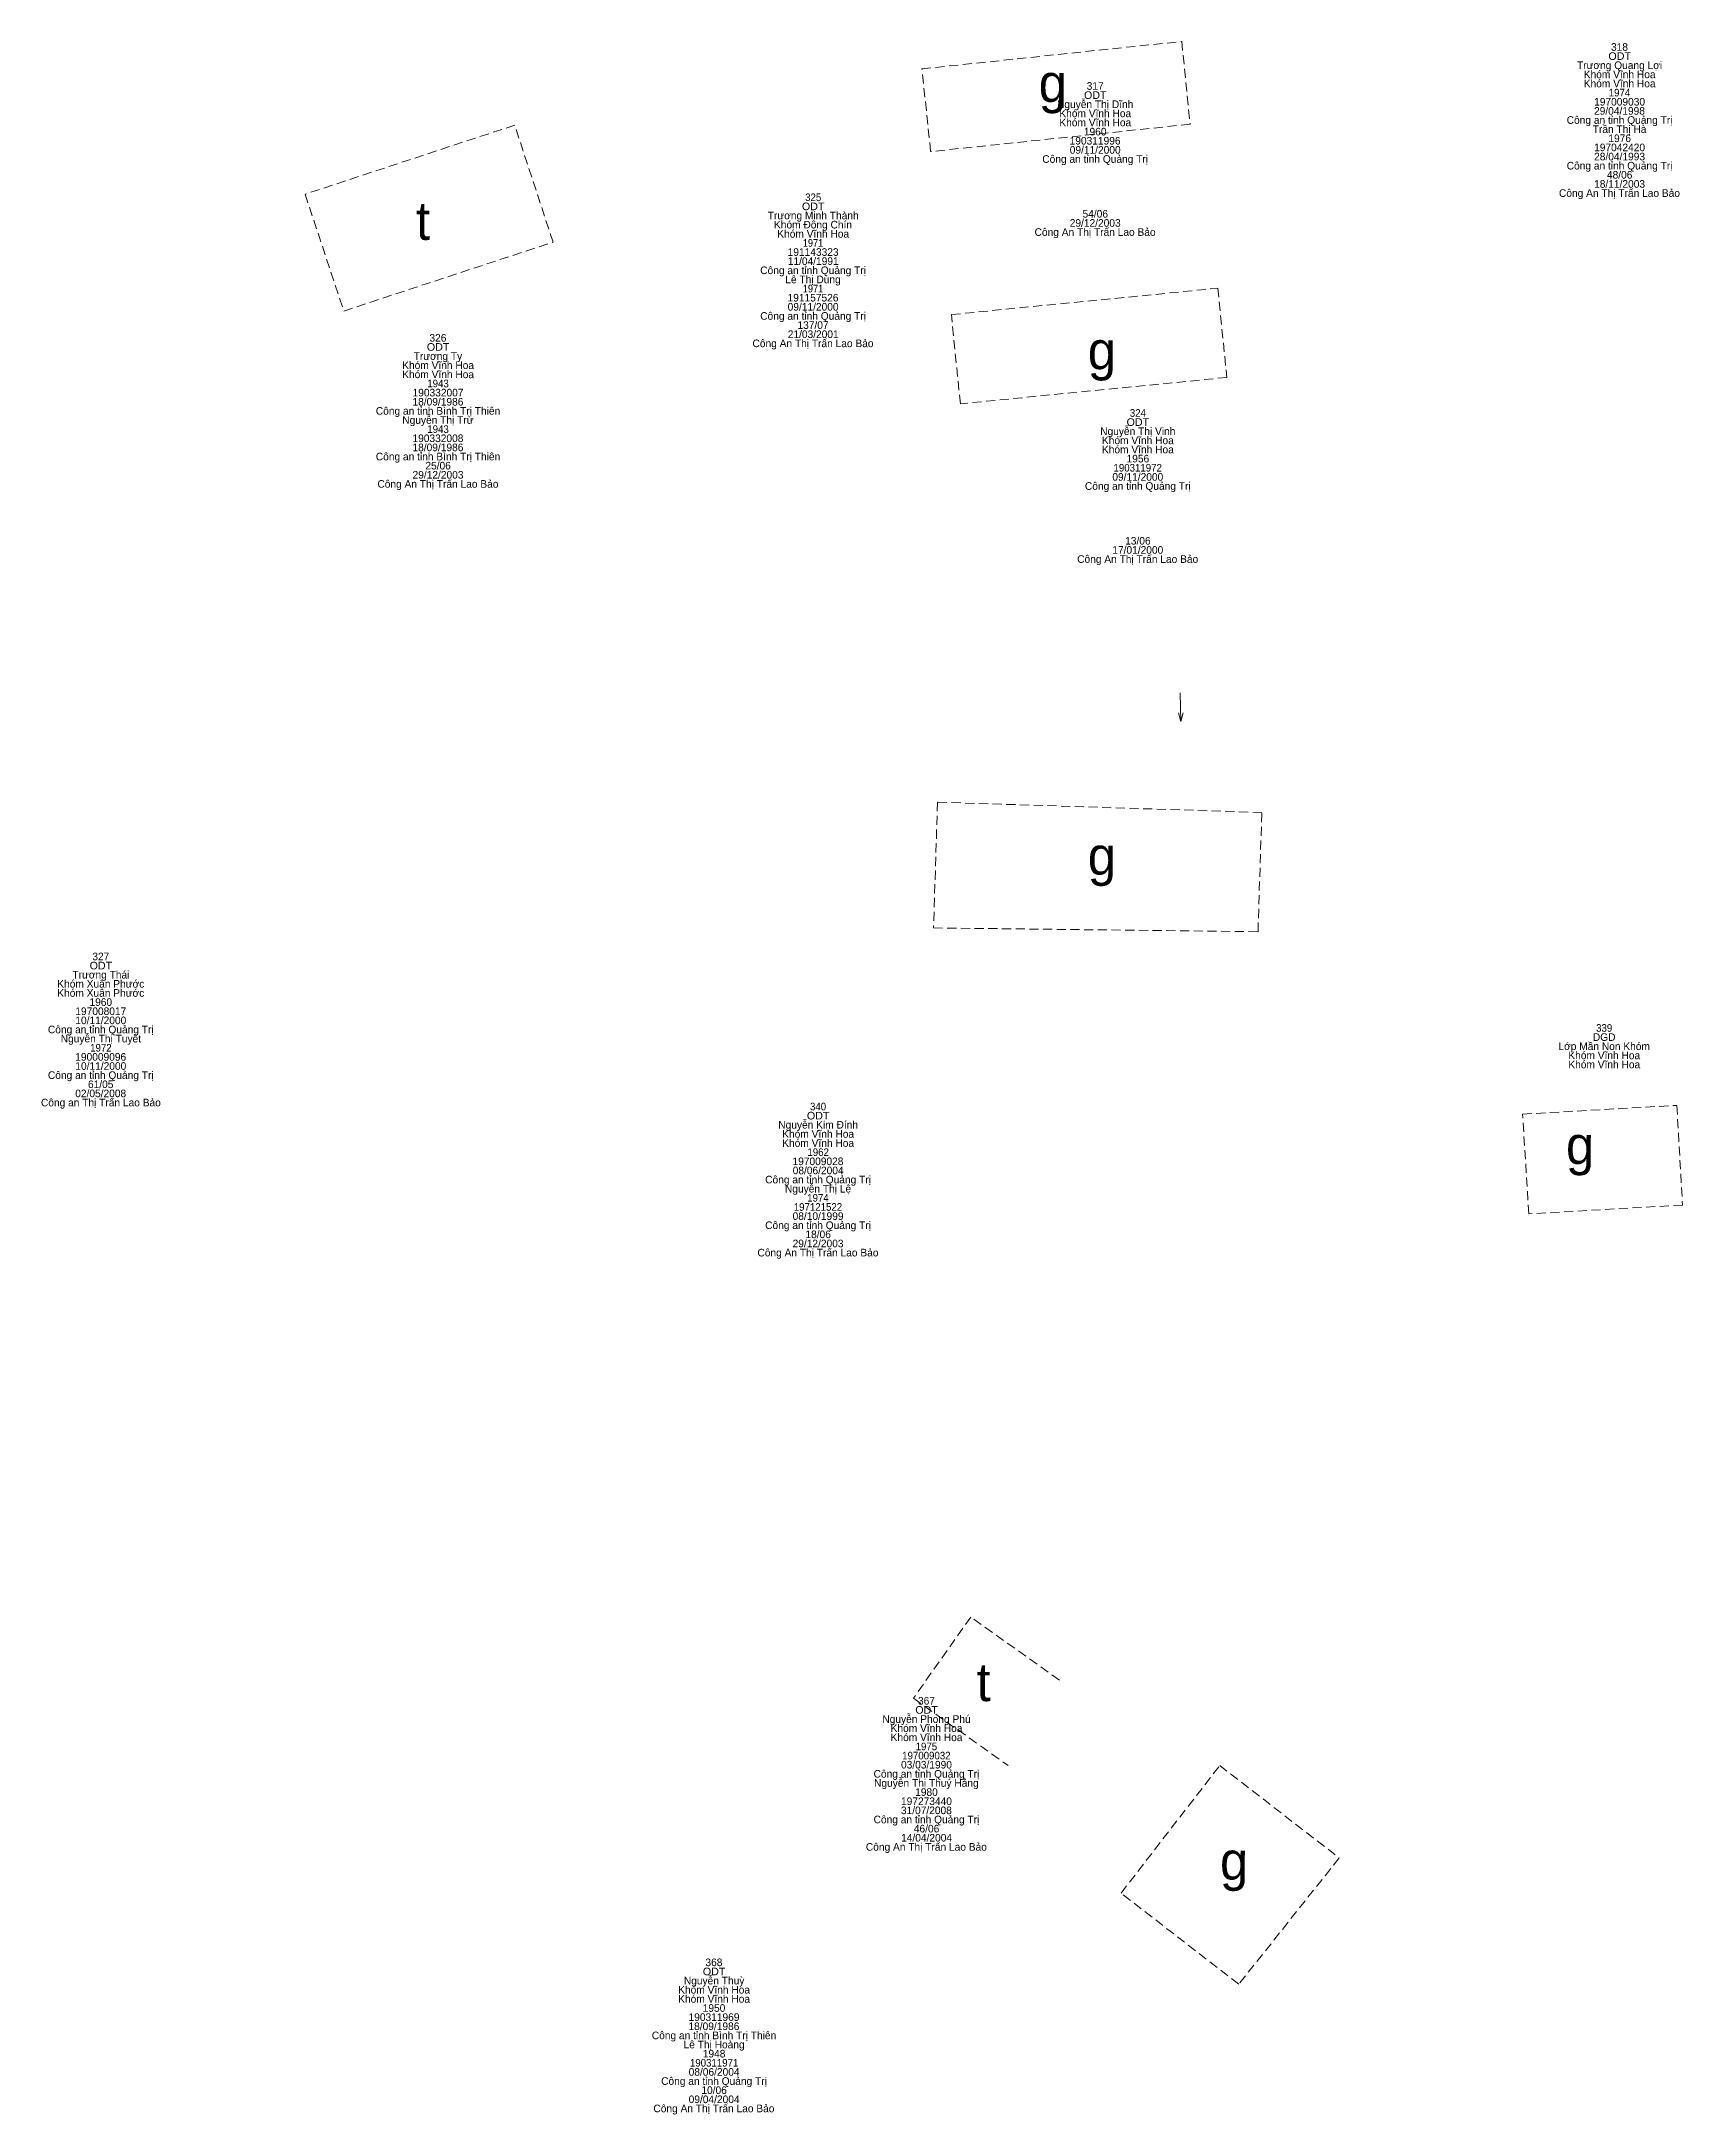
# Model space of a CAD drawing. Header units: metres. Extents: x 537497 to 538007, y 1836993 to 1837512.
# Drawn here: x 537758.8 to 537845.1, y 1837020.3 to 1837129.3 of the extents above; entities that cross this region are included whole.
import ezdxf
from ezdxf.enums import TextEntityAlignment as Align

# ---------------------------------------------------------------- set-up
doc = ezdxf.new("R2010")
doc.units = ezdxf.units.M
doc.header["$LTSCALE"] = 0.16
doc.linetypes.add('MEDIUM_DASHED', pattern=[4.5, 3, -1.5])
doc.layers.add('14', color=7, linetype='MEDIUM_DASHED', lineweight=13)
doc.layers.add('16', color=7, linetype='Continuous', lineweight=13)
doc.layers.add('15', color=7, linetype='Continuous')

msp = doc.modelspace()

# ---------------------------------------------------------------- linework, layer by layer
at = {"layer": '14'}
for points in [[(537805.12, 1837127.83), (537818.78, 1837129.27), (537819.22, 1837124.92), (537805.58, 1837123.48)], [(537783.71, 1837124.87), (537772.69, 1837121.24), (537774.73, 1837115.1), (537785.73, 1837118.72)], [(537806.67, 1837114.91), (537820.68, 1837116.3), (537821.15, 1837111.61), (537807.14, 1837110.22)], [(537805.73, 1837082.67), (537822.79, 1837082.47), (537822.99, 1837088.74), (537805.94, 1837089.28)], [(537837.03, 1837067.64), (537836.7, 1837072.88), (537844.81, 1837073.34), (537845.11, 1837068.1)], [(537820.78, 1837038.64), (537827.06, 1837033.78), (537821.78, 1837027.14), (537815.59, 1837031.93)]]:
    msp.add_lwpolyline(points, close=True, dxfattribs=at)
msp.add_lwpolyline([(537812.35, 1837043.13), (537807.69, 1837046.44), (537804.67, 1837042.17), (537809.65, 1837038.64)], dxfattribs=at)
at = {"layer": '16'}
msp.add_line((537818.74, 1837093.52), (537818.61, 1837093.98), dxfattribs=at)
msp.add_lwpolyline([(537818.7, 1837095.02), (537818.74, 1837093.52), (537818.85, 1837093.97)], dxfattribs=at)

# ---------------------------------------------------------------- texts
at = {"layer": '15'}
for s, width, p in [('ODT', 1.05, (537841.805, 1837128.3)), ('ODT', 1.05, (537814.235, 1837126.25)), ('1974', 0.95, (537841.795, 1837126.38)), ('ODT', 1.05, (537799.405, 1837120.4)), ('325', 0.95, (537799.405, 1837120.88)), ('1971', 0.9, (537799.395, 1837118.48)), ('1971', 0.9, (537799.395, 1837116.08)), ('ODT', 1.05, (537779.685, 1837113.01)), ('1943', 0.95, (537779.68, 1837111.09)), ('324', 0.95, (537816.475, 1837109.54)), ('1943', 0.95, (537779.68, 1837108.69)), ('ODT', 1.05, (537816.475, 1837109.06)), ('190311972', 0.95, (537816.465, 1837106.66)), ('ODT', 1.05, (537761.955, 1837080.49)), ('339', 0.95, (537840.99, 1837077.21)), ('1972', 0.95, (537761.955, 1837076.17)), ('ODT', 1.05, (537799.665, 1837072.6)), ('340', 0.95, (537799.66, 1837073.08)), ('1962', 0.95, (537799.665, 1837070.68)), ('1974', 0.95, (537799.655, 1837068.28)), ('197121522', 0.95, (537799.655, 1837067.8)), ('ODT', 1.05, (537805.365, 1837041.36)), ('197009032', 0.95, (537805.355, 1837038.96)), ('1975', 0.95, (537805.355, 1837039.44)), ('ODT', 1.05, (537794.195, 1837027.61)), ('190311971', 0.95, (537794.195, 1837022.81))]:
    msp.add_text(s, height=0.4, dxfattribs=dict(at, width=width)).set_placement(p, align=Align.CENTER)
for s, p in [('318', (537841.795, 1837128.78)), ('Trương Quang Lợi', (537841.8, 1837127.82)), ('Khóm Vĩnh Hoa', (537841.805, 1837127.34)), ('Khóm Vĩnh Hoa', (537841.805, 1837126.86)), ('Nguyễn Thị Dĩnh', (537814.23, 1837125.77)), ('317', (537814.23, 1837126.73)), ('197009030', (537841.8, 1837125.9)), ('Khóm Vĩnh Hoa', (537814.235, 1837125.29)), ('Khóm Vĩnh Hoa', (537814.235, 1837124.81)), ('Công an tỉnh Quảng Trị', (537841.8, 1837124.94)), ('29/04/1998', (537841.795, 1837125.42)), ('190311996', (537814.225, 1837123.85)), ('1960', (537814.23, 1837124.33)), ('Trần Thị Hà', (537841.8, 1837124.46)), ('1976', (537841.805, 1837123.98)), ('Công an tỉnh Quảng Trị', (537814.23, 1837122.89)), ('09/11/2000', (537814.23, 1837123.37)), ('Công an tỉnh Quảng Trị', (537841.8, 1837122.54)), ('28/04/1993', (537841.8, 1837123.02)), ('197042420', (537841.8, 1837123.5)), ('18/11/2003', (537841.8, 1837121.58)), ('48/06', (537841.805, 1837122.06)), ('Công An Thị Trấn Lao Bảo', (537841.795, 1837121.1)), ('Trương Minh Thành', (537799.405, 1837119.92)), ('Khóm Đông Chín', (537799.395, 1837119.44)), ('29/12/2003', (537814.23, 1837119.53)), ('54/06', (537814.235, 1837120.01)), ('Khóm Vĩnh Hoa', (537799.405, 1837118.96)), ('Công An Thị Trấn Lao Bảo', (537814.225, 1837119.05)), ('Công an tỉnh Quảng Trị', (537799.4, 1837117.04)), ('191143323', (537799.4, 1837118)), ('11/04/1991', (537799.405, 1837117.52)), ('Lê Thị Dung', (537799.395, 1837116.56)), ('09/11/2000', (537799.4, 1837115.12)), ('191157526', (537799.395, 1837115.6)), ('Công an tỉnh Quảng Trị', (537799.4, 1837114.64)), ('137/07', (537799.395, 1837114.16)), ('326', (537779.675, 1837113.49)), ('Công An Thị Trấn Lao Bảo', (537799.395, 1837113.2)), ('21/03/2001', (537799.405, 1837113.68)), ('Khóm Vĩnh Hoa', (537779.685, 1837112.05)), ('Khóm Vĩnh Hoa', (537779.685, 1837111.57)), ('Trương Ty', (537779.675, 1837112.53)), ('190332007', (537779.68, 1837110.61)), ('Công an tỉnh Bình Trị Thiên', (537779.68, 1837109.65)), ('18/09/1986', (537779.675, 1837110.13)), ('Nguyễn Thị Trừ', (537779.675, 1837109.17)), ('Nguyễn Thị Vinh', (537816.47, 1837108.58)), ('Công an tỉnh Bình Trị Thiên', (537779.68, 1837107.25)), ('190332008', (537779.675, 1837108.21)), ('18/09/1986', (537779.675, 1837107.73)), ('Khóm Vĩnh Hoa', (537816.475, 1837108.1)), ('Khóm Vĩnh Hoa', (537816.475, 1837107.62)), ('29/12/2003', (537779.68, 1837106.29)), ('25/06', (537779.685, 1837106.77)), ('09/11/2000', (537816.47, 1837106.18)), ('1956', (537816.475, 1837107.14)), ('Công An Thị Trấn Lao Bảo', (537779.675, 1837105.81)), ('Công an tỉnh Quảng Trị', (537816.47, 1837105.7)), ('13/06', (537816.475, 1837102.82)), ('Công An Thị Trấn Lao Bảo', (537816.465, 1837101.86)), ('17/01/2000', (537816.47, 1837102.34)), ('Trương Thái', (537761.955, 1837080.01)), ('327', (537761.95, 1837080.97)), ('Khóm Xuân Phước', (537761.95, 1837079.53)), ('Khóm Xuân Phước', (537761.95, 1837079.05)), ('197008017', (537761.95, 1837078.09)), ('1960', (537761.95, 1837078.57)), ('Công an tỉnh Quảng Trị', (537761.95, 1837077.13)), ('Nguyễn Thị Tuyết', (537761.955, 1837076.65)), ('10/11/2000', (537761.95, 1837077.61)), ('DGD', (537840.99, 1837076.73)), ('190009096', (537761.945, 1837075.69)), ('Lớp Mần Non Khóm', (537840.99, 1837076.25)), ('Khóm Vĩnh Hoa', (537840.995, 1837075.77)), ('Công an tỉnh Quảng Trị', (537761.95, 1837074.73)), ('10/11/2000', (537761.95, 1837075.21)), ('Khóm Vĩnh Hoa', (537840.995, 1837075.29)), ('02/05/2008', (537761.945, 1837073.77)), ('61/05', (537761.945, 1837074.25)), ('Công an Thị Trấn Lao Bảo', (537761.955, 1837073.29)), ('Nguyễn Kim Đính', (537799.665, 1837072.12)), ('Khóm Vĩnh Hoa', (537799.665, 1837071.64)), ('Khóm Vĩnh Hoa', (537799.665, 1837071.16)), ('197009028', (537799.655, 1837070.2)), ('Công an tỉnh Quảng Trị', (537799.66, 1837069.24)), ('08/06/2004', (537799.665, 1837069.72)), ('Nguyễn Thị Lệ', (537799.66, 1837068.76)), ('Công an tỉnh Quảng Trị', (537799.66, 1837066.84)), ('08/10/1999', (537799.66, 1837067.32)), ('29/12/2003', (537799.66, 1837065.88)), ('18/06', (537799.665, 1837066.36)), ('Công An Thị Trấn Lao Bảo', (537799.655, 1837065.4)), ('367', (537805.36, 1837041.84)), ('Nguyễn Phong Phú', (537805.36, 1837040.88)), ('Khóm Vĩnh Hoa', (537805.365, 1837040.4)), ('Khóm Vĩnh Hoa', (537805.365, 1837039.92)), ('Công an tỉnh Quảng Trị', (537805.36, 1837038)), ('Nguyễn Thị Thuý Hằng', (537805.355, 1837037.52)), ('03/03/1990', (537805.36, 1837038.48)), ('197273440', (537805.36, 1837036.56)), ('1980', (537805.36, 1837037.04)), ('Công an tỉnh Quảng Trị', (537805.36, 1837035.6)), ('31/07/2008', (537805.355, 1837036.08)), ('Công An Thị Trấn Lao Bảo', (537805.355, 1837034.16)), ('14/04/2004', (537805.365, 1837034.64)), ('46/06', (537805.365, 1837035.12)), ('368', (537794.185, 1837028.09)), ('Khóm Vĩnh Hoa', (537794.195, 1837026.65)), ('Nguyễn Thuỳ', (537794.195, 1837027.13)), ('Khóm Vĩnh Hoa', (537794.195, 1837026.17)), ('1950', (537794.19, 1837025.69)), ('18/09/1986', (537794.185, 1837024.73)), ('190311969', (537794.19, 1837025.21)), ('Công an tỉnh Bình Trị Thiên', (537794.19, 1837024.25)), ('Lê Thị Hoàng', (537794.195, 1837023.77)), ('1948', (537794.195, 1837023.29)), ('08/06/2004', (537794.195, 1837022.33)), ('Công an tỉnh Quảng Trị', (537794.19, 1837021.85)), ('10/06', (537794.195, 1837021.37)), ('Công An Thị Trấn Lao Bảo', (537794.185, 1837020.41)), ('09/04/2004', (537794.195, 1837020.89))]:
    msp.add_text(s, height=0.4, dxfattribs=at).set_placement(p, align=Align.CENTER)
at = {"layer": '16'}
for s, p in [('g', (537811.26, 1837126.08)), ('t', (537778.52, 1837118.84)), ('g', (537813.84, 1837112.03)), ('g', (537813.84, 1837085.46)), ('g', (537838.98, 1837070.25)), ('t', (537807.99, 1837042.02)), ('g', (537820.79, 1837032.63))]:
    msp.add_text(s, height=2, dxfattribs=at).set_placement(p)

doc.saveas('drawing.dxf')
